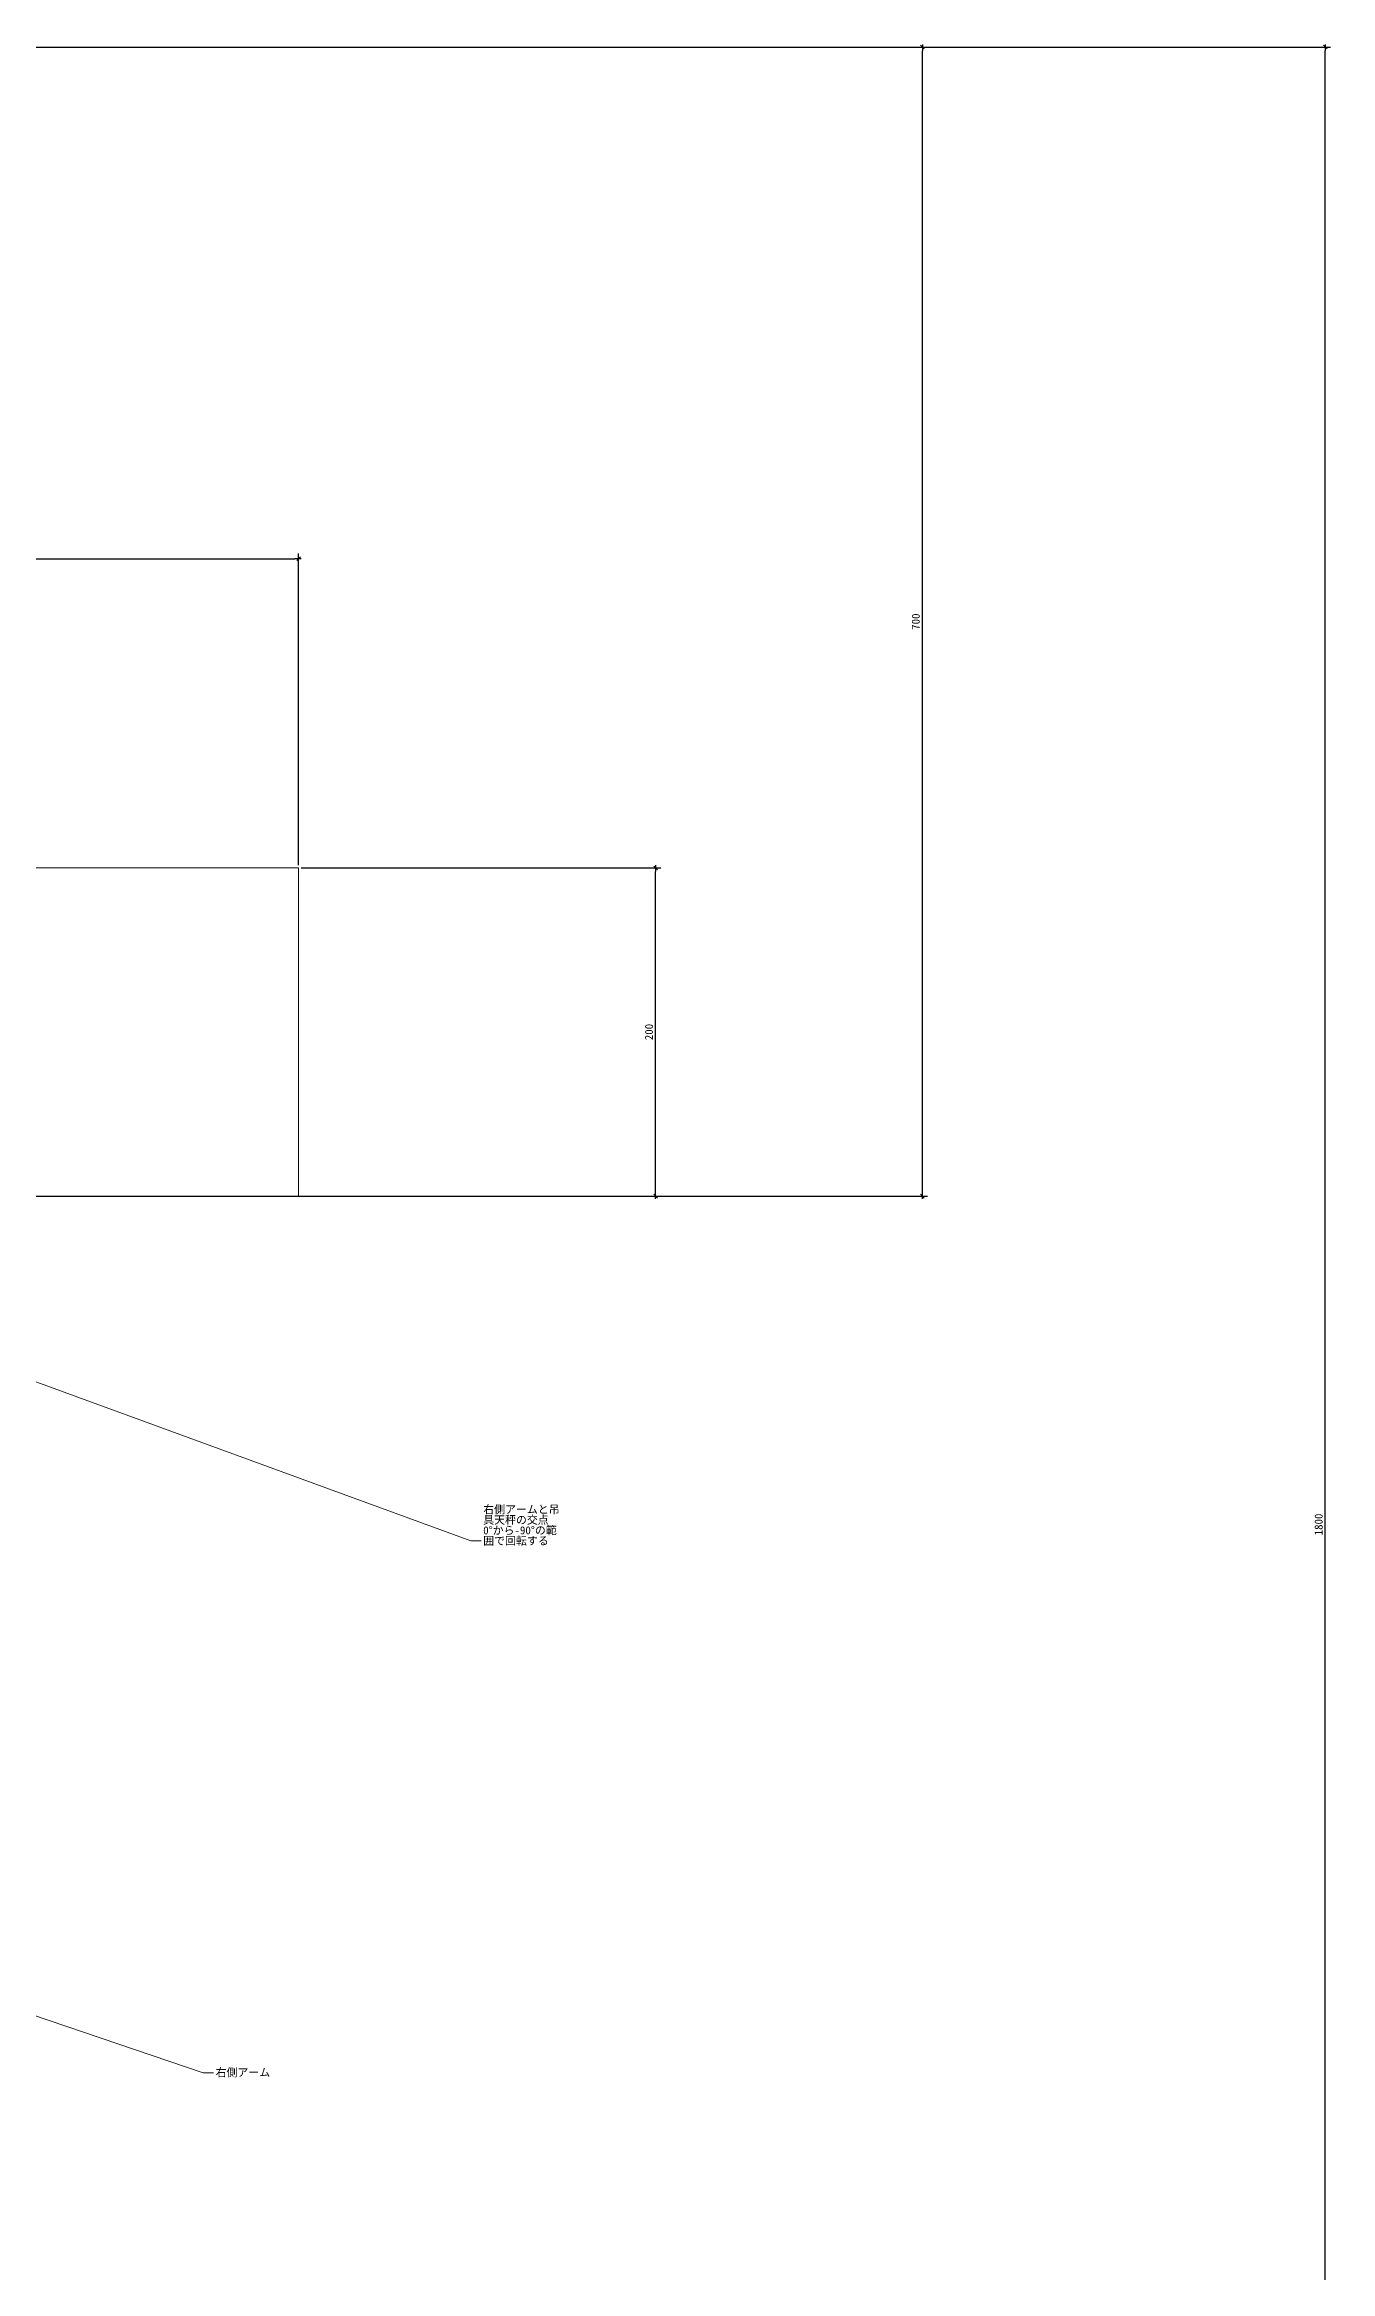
# Model space of a CAD drawing. Header units: millimetres. Extents: x -1337 to 1799, y -2563 to 78.
# Drawn here: x 1015 to 1799, y -1355 to 2 of the extents above; entities that cross this region are included whole.
import ezdxf

# ---------------------------------------------------------------- set-up
doc = ezdxf.new("R2010")
doc.units = ezdxf.units.MM
doc.header["$PDMODE"] = 1
doc.header["$PDSIZE"] = -2
doc.layers.add('一般', color=7, linetype='Continuous', lineweight=5)
doc.layers.add('寸法', color=7, linetype='Continuous', lineweight=5)
doc.styles.add('ＭＳ ゴシック', font='msgothic_0.ttc', dxfattribs={"bigfont": 'ＭＳ ゴシック'})
doc.dimstyles.new('Arch', dxfattribs={"dimtxt": 4.874121, "dimasz": 2.244824, "dimexe": 3.175, "dimexo": 1.5875, "dimgap": 1.5875, "dimtad": 1, "dimdsep": 46, "dimtxsty": 'ＭＳ ゴシック', "dimblk": 'VW_SLASH', "dimblk1": 'VW_SLASH', "dimblk2": 'VW_SLASH', "dimcen": 0, "dimdle": 1.5875, "dimazin": 0, "dimtfac": 1, "dimtix": 1, "dimtmove": 0, "dimatfit": 0, "dimldrblk": 'VW_FILLEDARROW', "dimfxl": 1, "dimfrac": 2, "dimtolj": 1, "dimarcsym": 0})

# ---------------------------------------------------------------- blocks, each defined once
blk = doc.blocks.new('VW_SLASH')
at = {"color": 0, "linetype": 'ByBlock', "lineweight": -2, "transparency": 16777216}
blk.add_line((0.71, 0), (-1, 0), dxfattribs=at)
at = {"color": 0, "linetype": 'Continuous', "lineweight": 20, "transparency": 16777216, "flags": 128}
blk.add_lwpolyline([(0.5, 0.5), (-0.5, -0.5)], dxfattribs=at)
blk = doc.blocks.new('*D4')
at = {"layer": 'Defpoints', "color": 0, "transparency": 33554687}
for p in [(0, 0), (1795.4, 0), (7, -1800)]:
    blk.add_point(p, dxfattribs=at)
at = {"layer": '寸法', "color": 0, "linetype": 'Continuous', "lineweight": -2, "transparency": 33554687}
for p, q in [((1.6, 0), (1798.6, 0)), ((1795.4, -1797.8), (1795.4, -2.2)), ((8.6, -1800), (1798.6, -1800))]:
    blk.add_line(p, q, dxfattribs=at)
at = {"layer": '寸法', "color": 0, "lineweight": -2, "xscale": 2.24482421875, "yscale": 2.24482421875, "zscale": 2.24482421875}
for p, rotation in [((1795.4, 0), 90), ((1795.4, -1800), 270)]:
    blk.add_blockref('VW_SLASH', p, dxfattribs=dict(at, rotation=rotation))
at = {"layer": '寸法', "color": 0, "lineweight": 5, "transparency": 33554687, "insert": (1791.4, -900), "char_height": 4.87, "attachment_point": 5, "rotation": 90, "style": 'ＭＳ ゴシック'}
blk.add_mtext('\\A1;1800', dxfattribs=at)
blk = doc.blocks.new('VW_FILLEDARROW')
at = {"linetype": 'Continuous', "lineweight": 0, "transparency": 16777216}
blk.add_hatch(color=0, dxfattribs=at).paths.add_polyline_path([(-1.41, 0.38), (0, 0), (-1.41, -0.38)])
at = {"color": 0, "linetype": 'Continuous', "lineweight": 5, "transparency": 16777216, "flags": 128}
blk.add_lwpolyline([(-1.41, 0.38), (0, 0), (-1.41, -0.38)], close=True, dxfattribs=at)
blk = doc.blocks.new('引出線付き注釈-8')
at = {"layer": '一般', "linetype": 'Continuous', "lineweight": 0, "transparency": 33554687}
blk.add_hatch(color=7, dxfattribs=at).paths.add_polyline_path([(-335.2, 112.9), (-338, 114.7), (-334.7, 114.5)])
at = {"layer": '一般', "color": 7, "linetype": 'Continuous', "lineweight": 5, "transparency": 33554687}
for p, q in [((0, 0), (-338, 114.7)), ((6.3, 0), (0, 0))]:
    blk.add_line(p, q, dxfattribs=at)
at = {"layer": '一般', "color": 7, "linetype": 'Continuous', "lineweight": 5, "transparency": 33554687, "flags": 128}
blk.add_lwpolyline([(-335.2, 112.9), (-338, 114.7), (-334.7, 114.5)], close=True, dxfattribs=at)
at = {"color": 255, "linetype": 'Continuous', "lineweight": 5, "transparency": 33554687}
blk.add_wipeout([(7.5, 3.2), (39.5, 3.2), (39.5, -3.2), (7.5, -3.2)], dxfattribs=at).dxf.layer = '一般'
at = {"layer": '一般', "color": 7, "transparency": 33554687, "insert": (7.5, 2.6), "char_height": 4.87, "width": 32.004, "attachment_point": 1, "line_spacing_factor": 0.784819, "style": 'ＭＳ ゴシック'}
blk.add_mtext('右側アーム', dxfattribs=at)
blk = doc.blocks.new('引出線付き注釈-9')
at = {"layer": '一般', "linetype": 'Continuous', "lineweight": 0, "transparency": 33554687}
blk.add_hatch(color=7, dxfattribs=at).paths.add_polyline_path([(-572.3, 208.1), (-575, 210), (-571.7, 209.7)])
at = {"layer": '一般', "color": 7, "linetype": 'Continuous', "lineweight": 5, "transparency": 33554687}
for p, q in [((0, 0), (-575, 210)), ((6.3, 0), (0, 0))]:
    blk.add_line(p, q, dxfattribs=at)
at = {"layer": '一般', "color": 7, "linetype": 'Continuous', "lineweight": 5, "transparency": 33554687, "flags": 128}
blk.add_lwpolyline([(-572.3, 208.1), (-575, 210), (-571.7, 209.7)], close=True, dxfattribs=at)
at = {"color": 255, "linetype": 'Continuous', "lineweight": 5, "transparency": 33554687}
blk.add_wipeout([(7.5, 22.2), (58.6, 22.2), (58.6, -3.2), (7.5, -3.2)], dxfattribs=at).dxf.layer = '一般'
at = {"layer": '一般', "color": 7, "transparency": 33554687, "insert": (7.5, 21.6), "char_height": 4.874, "width": 51.054, "attachment_point": 1, "line_spacing_factor": 0.784819, "style": 'ＭＳ ゴシック'}
blk.add_mtext('右側アームと吊具天秤の交点\\P0°から-90°の範囲で回転する', dxfattribs=at)
blk = doc.blocks.new('*D23')
at = {"layer": 'Defpoints', "color": 0, "transparency": 33554687}
for p in [(1170, -500), (1387.5, -500), (1170, -700)]:
    blk.add_point(p, dxfattribs=at)
at = {"layer": '寸法', "color": 0, "linetype": 'Continuous', "lineweight": -2, "transparency": 33554687}
for p, q in [((1171.6, -500), (1390.7, -500)), ((1387.5, -697.8), (1387.5, -502.2)), ((1171.6, -700), (1390.7, -700))]:
    blk.add_line(p, q, dxfattribs=at)
at = {"layer": '寸法', "color": 0, "lineweight": -2, "xscale": 2.24482421875, "yscale": 2.24482421875, "zscale": 2.24482421875}
for p, rotation in [((1387.5, -500), 90), ((1387.5, -700), 270)]:
    blk.add_blockref('VW_SLASH', p, dxfattribs=dict(at, rotation=rotation))
at = {"layer": '寸法', "color": 0, "lineweight": 5, "transparency": 33554687, "insert": (1383.5, -600), "char_height": 4.87, "attachment_point": 5, "rotation": 90, "style": 'ＭＳ ゴシック'}
blk.add_mtext('\\A1;200', dxfattribs=at)
blk = doc.blocks.new('*D24')
at = {"layer": 'Defpoints', "color": 0, "transparency": 33554687}
for p in [(1170, -311.7), (-1170, -500), (1170, -500)]:
    blk.add_point(p, dxfattribs=at)
at = {"layer": '寸法', "color": 0, "linetype": 'Continuous', "lineweight": -2, "transparency": 33554687}
for p, q in [((-1170, -498.4), (-1170, -308.5)), ((-1167.8, -311.7), (1167.8, -311.7)), ((1170, -498.4), (1170, -308.5))]:
    blk.add_line(p, q, dxfattribs=at)
at = {"layer": '寸法', "color": 0, "lineweight": -2, "xscale": 2.24482421875, "yscale": 2.24482421875, "zscale": 2.24482421875, "rotation": 180}
blk.add_blockref('VW_SLASH', (-1170, -311.7), dxfattribs=at)
at = {"layer": '寸法', "color": 0, "lineweight": -2, "xscale": 2.24482421875, "yscale": 2.24482421875, "zscale": 2.24482421875}
blk.add_blockref('VW_SLASH', (1170, -311.7), dxfattribs=at)
at = {"layer": '寸法', "color": 0, "lineweight": 5, "transparency": 33554687, "insert": (0, -307.7), "char_height": 4.87, "attachment_point": 5, "style": 'ＭＳ ゴシック'}
blk.add_mtext('\\A1;2340', dxfattribs=at)
blk = doc.blocks.new('*D25')
at = {"layer": 'Defpoints', "color": 0, "transparency": 33554687}
for p in [(0, 0), (1550, 0), (700, -700)]:
    blk.add_point(p, dxfattribs=at)
at = {"layer": '寸法', "color": 0, "linetype": 'Continuous', "lineweight": -2, "transparency": 33554687}
for p, q in [((1.6, 0), (1553.2, 0)), ((1550, -697.8), (1550, -2.2)), ((701.6, -700), (1553.2, -700))]:
    blk.add_line(p, q, dxfattribs=at)
at = {"layer": '寸法', "color": 0, "lineweight": -2, "xscale": 2.24482421875, "yscale": 2.24482421875, "zscale": 2.24482421875}
for p, rotation in [((1550, 0), 90), ((1550, -700), 270)]:
    blk.add_blockref('VW_SLASH', p, dxfattribs=dict(at, rotation=rotation))
at = {"layer": '寸法', "color": 0, "lineweight": 5, "transparency": 33554687, "insert": (1546, -350), "char_height": 4.87, "attachment_point": 5, "rotation": 90, "style": 'ＭＳ ゴシック'}
blk.add_mtext('\\A1;700', dxfattribs=at)

msp = doc.modelspace()

# ---------------------------------------------------------------- wipeouts: each hides what was drawn before it
at = {"color": 255, "linetype": 'Continuous', "lineweight": 5, "transparency": 33554687}
msp.add_wipeout([(-1170, -500), (1170, -500), (1170, -700), (-1170, -700)], dxfattribs=at).dxf.layer = '一般'

# ---------------------------------------------------------------- next in the draw order: linework, layer by layer
at = {"layer": '一般', "color": 7, "linetype": 'Continuous', "lineweight": 5, "transparency": 33554687, "flags": 128}
msp.add_lwpolyline([(-1170, -500), (1170, -500), (1170, -700), (-1170, -700)], close=True, dxfattribs=at)

# ---------------------------------------------------------------- next in the draw order: dimensions: what is measured, and where the dimension line sits
at = {"layer": '寸法', "color": 7, "linetype": 'Continuous', "lineweight": 5, "transparency": 33554687}
dim = msp.add_linear_dim(base=(1795.41, 0), p1=(7, -1800), p2=(0, 0), angle=270, dimstyle='Arch', override={"dimpost": '<>', "dimtxsty": 'ＭＳ ゴシック', "dimtmove": 2}, dxfattribs=at)
dim.commit()
dim.dimension.update_dxf_attribs({"geometry": '*D4', "text_midpoint": (1791.386, -900)})
dim = msp.add_linear_dim(base=(1170, -311.676), p1=(-1170, -500), p2=(1170, -500), dimstyle='Arch', override={"dimpost": '<>', "dimtxsty": 'ＭＳ ゴシック', "dimtmove": 2}, dxfattribs=at)
dim.commit()
dim.dimension.update_dxf_attribs({"geometry": '*D24', "text_midpoint": (0, -307.652)})

# ---------------------------------------------------------------- next in the draw order: block references
at = {"layer": '一般', "color": 7, "transparency": 33554687}
for name, p in [('引出線付き注釈-9', (1275, -910)), ('引出線付き注釈-8', (1112, -1234))]:
    msp.add_blockref(name, p, dxfattribs=at)

# ---------------------------------------------------------------- next in the draw order: dimensions: what is measured, and where the dimension line sits
at = {"layer": '寸法', "color": 7, "linetype": 'Continuous', "lineweight": 5, "transparency": 33554687}
for base, p1, p2, picture, middle in [((1550, 0), (700, -700), (0, 0), '*D25', (1545.975, -350)), ((1387.507, -500), (1170, -700), (1170, -500), '*D23', (1383.483, -600))]:
    dim = msp.add_linear_dim(base=base, p1=p1, p2=p2, angle=270, dimstyle='Arch', override={"dimpost": '<>', "dimtxsty": 'ＭＳ ゴシック', "dimtmove": 2}, dxfattribs=at)
    dim.commit()
    dim.dimension.update_dxf_attribs({"geometry": picture, "text_midpoint": middle})

doc.saveas('drawing.dxf')
